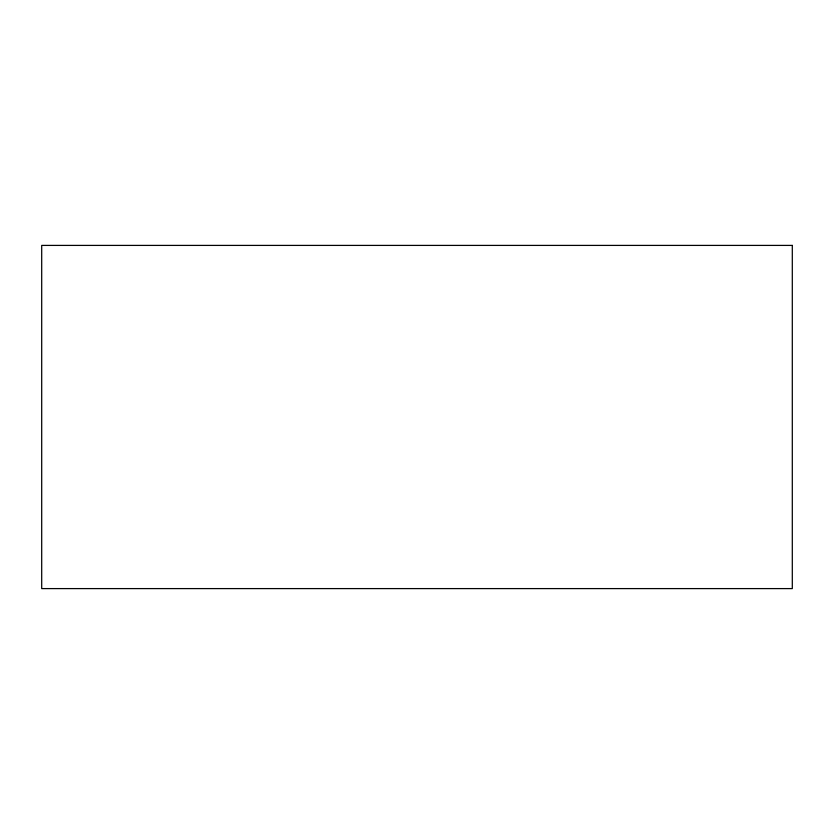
<?xml version="1.0" encoding="UTF-8"?>
<svg xmlns="http://www.w3.org/2000/svg" width="834" height="834" viewBox="0 0 834 834"><rect width="100%" height="100%" fill="white"/><g stroke="black" fill="none" stroke-linecap="round" stroke-linejoin="round"><path stroke-width="1.25" d="M792.3 245.405L41.7 245.405L41.7 588.596L792.3 588.596L792.3 245.405"/></g></svg>
